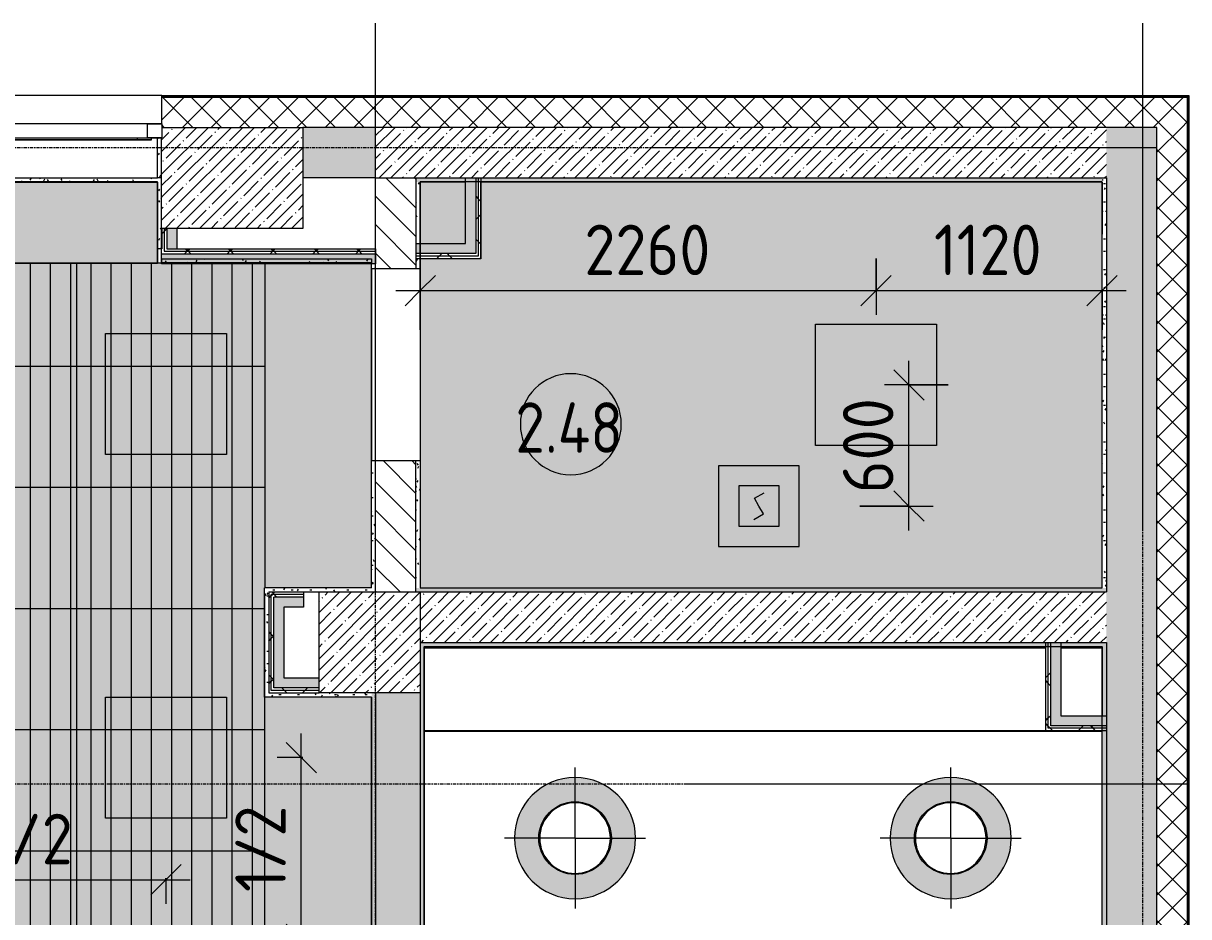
# Model space of a CAD drawing. Header units: millimetres. Extents: x 81548 to 272142, y -8553 to 29000.
# Drawn here: x 119465 to 125238, y 17492 to 21915 of the extents above; entities that cross this region are included whole.
import ezdxf

# ---------------------------------------------------------------- set-up
doc = ezdxf.new("R2010")
doc.units = ezdxf.units.MM
doc.linetypes.add('Осевая', pattern=[31.75, 6.35, -4.7625, 15.875, -4.7625])
for name, color, linetype, lineweight in [('A-ANNO-DIMS', 7, 'Continuous', 9), ('A-ANNO-DIMS-100', 7, 'Continuous', 9), ('A-AREA-IDEN', 7, 'Continuous', 9), ('A-CLNG-PATT', 7, 'Continuous', 9), ('A-GLAZ', 7, 'Continuous', 9), ('A-GLAZ-1', 7, 'Continuous', 13), ('A-WALL', 7, 'Continuous', 9), ('I-WALL', 7, 'Continuous', 9), ('Q-SPCQ', 7, 'Continuous', 9), ('S-COLS', 7, 'Continuous', 9), ('Оси', 7, 'Continuous', 9), ('Оси-2', 7, 'Осевая', 9)]:
    doc.layers.add(name, color=color, linetype=linetype, lineweight=lineweight)
for name, color, linetype, lineweight, true_color in [('A-ANNO-NOTE', 1, 'Continuous', 9, 0xff0000), ('A-CLNG-1', 7, 'Continuous', 9, 0xeaeaea), ('A-WALL-1', 7, 'Continuous', 9, 0x3c3c3c), ('A-WALL-2', 7, 'Continuous', 9, 0x535353), ('A-WALL-FNSH-1', 7, 'Continuous', 9, 0x3c3c3c), ('I-WALL-1', 7, 'Continuous', 9, 0x535353), ('Q-SPCQ-4', 1, 'Continuous', 9, 0xff0000), ('S-COLS-1', 9, 'Continuous', 9, 0x808080), ('S-COLS-2', 7, 'Continuous', 9, 0x3c3c3c)]:
    doc.layers.add(name, color=color, linetype=linetype, lineweight=lineweight, true_color=true_color)
doc.layers.add('A-CLNG-PATT-1', color=7, linetype='Continuous', lineweight=9, transparency=1)
doc.styles.add('GOST Common_1', font='GOST_Common.ttf', dxfattribs={"width": 0.9, "height": 250})
doc.styles.add('ISOCPEUR', font='isocpeur.ttf', dxfattribs={"width": 0.9, "height": 250})
doc.dimstyles.new('ISO-2_5_0_9К_БОЛЬШОЙ', dxfattribs={"dimscale": 304.8, "dimtxt": 248.995294, "dimasz": 0.492126, "dimexe": 0.393701, "dimexo": 0.984252, "dimgap": 0, "dimtad": 1, "dimdec": 0, "dimrnd": 10, "dimzin": 0, "dimdsep": 46, "dimtxsty": 'ISOCPEUR', "dimblk1": 'OBLIQUE', "dimblk2": 'OBLIQUE', "dimsah": 1, "dimcen": 0.09, "dimdle": 0.393701, "dimazin": 0, "dimtfac": 1, "dimtdec": 4, "dimtix": 1, "dimtmove": 0, "dimatfit": 3, "dimfxl": 1, "dimtvp": 1, "dimtolj": 1, "dimtzin": 0, "dimarcsym": 2})
pattern_1 = [(45, (0, 0), (-57.024626, 57.024626), []), (45, (57.025, 0), (-57.024626, 57.024626), [100.806, -20.161, 3.353, -16.808])]
pattern_2 = [(45, (0, 0), (-70.71068, 70.71068), []), (135, (0, 0), (-70.71068, -70.71068), [])]
pattern_3 = [(0, (0, 0), (121.92, 30.48), [10.058, -81.382, 10.058, -81.382, -487.68]), (0, (0, 0), (121.92, 30.48), [-182.88, 10.058, -172.822, 10.058, -81.382, -213.36]), (0, (0, 0), (121.92, 30.48), [-457.2, 10.058, -50.902, 10.058, -142.342]), (120, (45.72, 15.24), (-87.356454, 90.345817), [10.058, -81.382, 10.058, -81.382, -487.68]), (120, (45.72, 15.24), (-87.356454, 90.345817), [-182.88, 10.058, -172.822, 10.058, -81.382, -213.36]), (120, (45.72, 15.24), (-87.356454, 90.345817), [-457.2, 10.058, -50.902, 10.058, -142.342]), (240, (60.96, 76.2), (-34.563546, -120.825817), [10.058, -81.382, 10.058, -81.382, -487.68]), (240, (60.96, 76.2), (-34.563546, -120.825817), [-182.88, 10.058, -172.822, 10.058, -81.382, -213.36]), (240, (60.96, 76.2), (-34.563546, -120.825817), [-457.2, 10.058, -50.902, 10.058, -142.342])]
pattern_4 = [(45, (0, 0), (-106.06602, 106.06602), []), (135, (0, 0), (-106.06602, -106.06602), [])]

# ---------------------------------------------------------------- blocks, each defined once
blk = doc.blocks.new('120_Окно_СКБ_1Ст - 120_Окно_СКБ_1Ст 900х2500_h_ с форточкой-22877787-Сводный план потолков 2 этажа в осях 23-33')
at = {"layer": 'A-GLAZ'}
for p, q in [((450, -57), (-450, -57)), ((-450, -127), (450, -127))]:
    blk.add_line(p, q, dxfattribs=at)
at = {"layer": 'A-GLAZ-1'}
for p, q in [((-450, -127), (-450, -57)), ((-450, -57), (-380, -57)), ((-380, -57), (-380, -127)), ((380, -127), (380, -57)), ((380, -57), (450, -57)), ((450, -57), (450, -127)), ((-380, -127), (-450, -127)), ((-400, -127), (-400, -137)), ((-400, -137), (400, -137)), ((400, -137), (-400, -137)), ((-330, -137), (-330, -127)), ((330, -137), (330, -127)), ((450, -127), (380, -127)), ((400, -137), (400, -127))]:
    blk.add_line(p, q, dxfattribs=at)
blk = doc.blocks.new('BSC_Колонна _Прямоугольная - 700х500-23282984-Сводный план потолков 2 этажа в осях 23-33')
at = {"layer": 'S-COLS-1'}
h = blk.add_hatch(dxfattribs=at)
h.set_pattern_fill('FP_12', color=256, style=0, pattern_type=2)
h.set_pattern_definition([(45, (-120500, -21150), (-57.024626, 57.024626), []), (45, (-120442.975, -21150), (-57.024626, 57.024626), [100.806, -20.161, 3.353, -16.808])])
h.paths.add_polyline_path([(-349.8, -250), (350, -250), (350, 250), (-349.8, 250), (-350, -250)])
at = {"layer": 'S-COLS-2'}
for p, q in [((-349.8, 250), (350, 250)), ((350, 250), (350, -250)), ((-350, -250), (-350, 198)), ((350, -250), (-350, -250))]:
    blk.add_line(p, q, dxfattribs=at)
blk = doc.blocks.new('BSC_Колонна _Прямоугольная - 500х500-V8-Сводный план потолков 2 этажа в осях 23-33')
at = {"layer": 'S-COLS-1'}
h = blk.add_hatch(dxfattribs=at)
h.set_pattern_fill('FP_18', color=256, style=0, pattern_type=2)
h.set_pattern_definition([(45, (-121180, -18850), (-57.024626, 57.024626), []), (45, (-121122.975, -18850), (-57.024626, 57.024626), [100.806, -20.161, 3.353, -16.808])])
h.paths.add_polyline_path([(-250, -250), (250, -250), (250, 250), (-250, 250), (-250, 225.2)])
at = {"layer": 'S-COLS-2'}
for p, q in [((-250, 250), (250, 250)), ((-250, -250), (-250, 250)), ((250, 250), (250, -250)), ((250, -250), (-250, -250))]:
    blk.add_line(p, q, dxfattribs=at)
blk = doc.blocks.new('Извещатель потолочный - Монтируемые на перекрытии-30363648-Сводный план потолков 2 этажа в осях 23-33')
at = {"layer": 'Q-SPCQ'}
for p, q in [((-300, 300), (-300, -100)), ((100, 300), (-300, 300)), ((100, -100), (100, 300)), ((0, 200), (-200, 200)), ((-200, 200), (-200, 0)), ((0, 0), (0, 200)), ((-122.5, 139), (-74.9, 166.5)), ((-100, 100), (-122.5, 139)), ((-125.1, 33.5), (-77.5, 61)), ((-77.5, 61), (-100, 100)), ((-200, 0), (0, 0)), ((-300, -100), (100, -100))]:
    blk.add_line(p, q, dxfattribs=at)
blk = doc.blocks.new('DIMBLOCK145-Сводный план потолков 2 этажа в осях 23-33')
at = {"layer": 'A-ANNO-DIMS-100'}
for p, q in [((118821.4, 17880), (118821.4, 17555.3)), ((118821.4, 17675.3), (118821.4, 17880)), ((118821.4, 17675.3), (120291.4, 17675.3)), ((120171.4, 17682.5), (120171.4, 17555.3)), ((120171.4, 17675.3), (120171.4, 17682.5))]:
    blk.add_line(p, q, dxfattribs=at)
at = {"layer": 'A-ANNO-DIMS-100', "lineweight": 20}
for p, q in [((118821.4, 17675.3), (118896.4, 17750.3)), ((120171.4, 17675.3), (120246.4, 17750.3)), ((118821.4, 17675.3), (118746.4, 17600.3)), ((120171.4, 17675.3), (120096.4, 17600.3))]:
    blk.add_line(p, q, dxfattribs=at)
at = {"layer": 'A-ANNO-DIMS-100', "color": 0, "insert": (119281, 18001.9), "char_height": 250, "width": 517.144, "attachment_point": 1, "line_spacing_factor": 1.149209, "style": 'ISOCPEUR'}
blk.add_mtext('1/2', dxfattribs=at)
blk = doc.blocks.new('_Oblique')
at = {"color": 0, "linetype": 'ByBlock', "lineweight": -2}
blk.add_line((-0.5, -0.5), (0.5, 0.5), dxfattribs=at)
blk = doc.blocks.new('DIMBLOCK147-Сводный план потолков 2 этажа в осях 23-33')
at = {"layer": 'A-ANNO-DIMS-100'}
for p, q in [((120841.6, 17380), (120841.6, 18400)), ((120849.7, 18280), (120721.6, 18280)), ((120841.6, 18280), (120849.7, 18280)), ((119321.4, 17380), (120961.6, 17380)), ((120841.6, 17380), (119321.4, 17380))]:
    blk.add_line(p, q, dxfattribs=at)
at = {"layer": 'A-ANNO-DIMS-100', "lineweight": 20}
for p, q in [((120841.6, 18280), (120766.6, 18355)), ((120841.6, 18280), (120916.6, 18205)), ((120841.6, 17380), (120766.6, 17455)), ((120841.6, 17380), (120916.6, 17305))]:
    blk.add_line(p, q, dxfattribs=at)
at = {"layer": 'A-ANNO-DIMS-100', "color": 0, "insert": (120515, 17614.5), "char_height": 250, "width": 517.144, "attachment_point": 1, "rotation": 90, "line_spacing_factor": 1.149209, "style": 'ISOCPEUR'}
blk.add_mtext('1/2', dxfattribs=at)
blk = doc.blocks.new('DIMBLOCK148-Сводный план потолков 2 этажа в осях 23-33')
at = {"layer": 'A-ANNO-DIMS-100'}
for p, q in [((123689, 20750.4), (123689, 20471.9)), ((123689, 20591.9), (123689, 20750.4)), ((121431, 20398), (121431, 20711.9)), ((121311, 20591.9), (123689, 20591.9)), ((121431, 20591.9), (121431, 20398))]:
    blk.add_line(p, q, dxfattribs=at)
at = {"layer": 'A-ANNO-DIMS-100', "lineweight": 20}
for p, q in [((121431, 20591.9), (121506, 20666.9)), ((123689, 20591.9), (123764, 20666.9)), ((121431, 20591.9), (121356, 20516.9)), ((123689, 20591.9), (123614, 20516.9))]:
    blk.add_line(p, q, dxfattribs=at)
at = {"layer": 'A-ANNO-DIMS-100', "color": 0, "insert": (122244, 20918.5), "char_height": 250, "width": 758.478, "attachment_point": 1, "line_spacing_factor": 1.149209, "style": 'ISOCPEUR'}
blk.add_mtext('2260', dxfattribs=at)
blk = doc.blocks.new('DIMBLOCK149-Сводный план потолков 2 этажа в осях 23-33')
at = {"layer": 'A-ANNO-DIMS-100'}
for p, q in [((123689, 20750.4), (123689, 20471.9)), ((123689, 20591.9), (123689, 20750.4)), ((124809, 20398), (124809, 20711.9)), ((123689, 20591.9), (124929, 20591.9)), ((124809, 20591.9), (124809, 20398))]:
    blk.add_line(p, q, dxfattribs=at)
at = {"layer": 'A-ANNO-DIMS-100', "lineweight": 20}
for p, q in [((123689, 20591.9), (123764, 20666.9)), ((124809, 20591.9), (124884, 20666.9)), ((123689, 20591.9), (123614, 20516.9)), ((124809, 20591.9), (124734, 20516.9))]:
    blk.add_line(p, q, dxfattribs=at)
at = {"layer": 'A-ANNO-DIMS-100', "color": 0, "insert": (123976.1, 20918.5), "char_height": 250, "width": 655.049, "attachment_point": 1, "line_spacing_factor": 1.149209, "style": 'ISOCPEUR'}
blk.add_mtext('1120', dxfattribs=at)
blk = doc.blocks.new('DIMBLOCK150-Сводный план потолков 2 этажа в осях 23-33')
at = {"layer": 'A-ANNO-DIMS-100'}
for p, q in [((123851.8, 19405), (123851.8, 20245)), ((124045.7, 20125), (123731.8, 20125)), ((123851.8, 20125), (124045.7, 20125)), ((123609, 19525), (123971.8, 19525)), ((123851.8, 19525), (123609, 19525))]:
    blk.add_line(p, q, dxfattribs=at)
at = {"layer": 'A-ANNO-DIMS-100', "lineweight": 20}
for p, q in [((123851.8, 20125), (123776.8, 20200)), ((123851.8, 20125), (123926.8, 20050)), ((123851.8, 19525), (123776.8, 19600)), ((123851.8, 19525), (123926.8, 19450))]:
    blk.add_line(p, q, dxfattribs=at)
at = {"layer": 'A-ANNO-DIMS-100', "color": 0, "insert": (123525.2, 19588), "char_height": 250, "width": 568.858, "attachment_point": 1, "rotation": 90, "line_spacing_factor": 1.149209, "style": 'ISOCPEUR'}
blk.add_mtext('600', dxfattribs=at)
blk = doc.blocks.new('Марка_Помещения - Номер-25198446-Сводный план потолков 2 этажа в осях 23-33')
at = {"layer": 'A-AREA-IDEN'}
for start, end in [(360, 180), (180, 360)]:
    blk.add_arc((0, 0), 2.5, start, end, dxfattribs=at)

msp = doc.modelspace()

# ---------------------------------------------------------------- hatches: boundary and pattern name
at = {"layer": 'A-CLNG-PATT'}
h = msp.add_hatch(dxfattribs=at)
h.set_pattern_fill('FP_27', color=256, style=0, pattern_type=2)
h.set_pattern_definition([(90, (0, 0), (-100, 6e-15), [])])
h.paths.add_polyline_path([(120172.3, 14101), (120660.6, 14101), (120660.6, 20724), (120150, 20724), (120150, 20728), (111071, 20728), (111071, 14101), (115085.7, 14101)])
h = msp.add_hatch(dxfattribs=at)
h.set_pattern_fill('FP_28', color=256, style=0, pattern_type=2)
h.set_pattern_definition([(0, (116130, 17217.75), (0, -600), []), (270, (116130, 17217.7), (-1200, -7e-14), [])])
h.paths.add_polyline_path([(120172.3, 14101), (120660.6, 14101), (120660.6, 20724), (120150, 20724), (120150, 20728), (111071, 20728), (111071, 14101), (115085.7, 14101)])
at = {"layer": 'A-CLNG-PATT-1'}
h = msp.add_hatch(color=256, dxfattribs=at)
h.paths.add_polyline_path([(111270.8, 13557), (115580, 13557), (115579, 14101), (111071, 14101), (111071, 13557)])
h.paths.add_polyline_path([(117301.4, 13620), (120909, 13621), (120909, 13921), (121189, 13921), (121189, 18579), (120660.6, 18579), (120660.6, 14101), (117301.4, 14101), (117301.4, 13687.6)])
h.paths.add_polyline_path([(120680.6, 19121), (121190, 19121), (121189, 20724), (120660.6, 20724), (120660.6, 19121)])
h.paths.add_polyline_path([(118536.5, 20728), (120129.2, 20728), (120129.2, 21129), (118536.5, 21129), (118536.5, 20871.1)])
h.paths.add_polyline_path([(115350.4, 20728), (115350.4, 21129), (111071, 21129), (111071, 20728), (115085.7, 20728)])
h.paths.add_polyline_path([(118134.5, 20728), (118134.5, 21129), (116121.4, 21129), (116121.4, 20728), (117629, 20728)])
for points in [[(124809, 19120), (124810, 19120), (124810, 21130), (121731, 21129), (121731, 20750), (121431, 20750), (121431, 19120), (122715.6, 19120)], [(120660.6, 14101), (120660.6, 20724), (120150, 20724), (120150, 20727), (111072, 20727), (111072, 14101), (120172.3, 14101)], [(120172.3, 14100), (120660.6, 14101), (120660.6, 20724), (120150, 20724), (120150, 20727), (111072, 20727), (111072, 14100), (117301.4, 14100)]]:
    msp.add_hatch(color=256, dxfattribs=at).paths.add_polyline_path(points)
h = msp.add_hatch(color=256, dxfattribs=at)
h.paths.add_polyline_path([(124808.1, 19121), (124809, 19121), (124809, 21129), (121731, 21129), (121731, 20750), (121431, 20750), (121431.2, 19121), (122715.6, 19121)])
h.paths.add_polyline_path([(121444, 20825), (121656, 20825), (121656, 21129), (121431, 21129), (121431, 20825)])
h = msp.add_hatch(color=256, dxfattribs=at)
h.paths.add_polyline_path([(122198, 17581.2), (122256.5, 17587), (122312.8, 17604.1), (122364.6, 17631.8), (122410.1, 17669.1), (122447.4, 17714.6), (122475.1, 17766.4), (122492.2, 17822.7), (122498, 17881.2), (122492.2, 17939.8), (122475.1, 17996.1), (122447.4, 18047.9), (122410.1, 18093.4), (122364.6, 18130.7), (122312.8, 18158.4), (122256.5, 18175.5), (122198, 18181.2), (122139.5, 18175.5), (122079.8, 18156.6), (122031.3, 18130.7), (121985.8, 18093.4), (121948.5, 18047.9), (121920.8, 17996.1), (121903.7, 17939.8), (121898, 17881.2), (121903.7, 17822.7), (121920.8, 17766.4), (121948.5, 17714.6), (121985.8, 17669.1), (122031.3, 17631.8), (122083.2, 17604.1), (122139.5, 17587)])
h.paths.add_polyline_path([(122198, 17706.2), (122152.7, 17712.2), (122110.5, 17729.7), (122074.2, 17757.5), (122046.4, 17793.7), (122028.9, 17836), (122023, 17881.2), (122028.9, 17926.5), (122046.4, 17968.7), (122074.2, 18005), (122110.5, 18032.8), (122152.7, 18050.3), (122198, 18056.2), (122243.3, 18050.3), (122285.5, 18032.8), (122321.7, 18005), (122349.5, 17968.7), (122367, 17926.5), (122373, 17881.2), (122367, 17836), (122349.5, 17793.7), (122321.7, 17757.5), (122285.5, 17729.7), (122243.3, 17712.2)])
h = msp.add_hatch(color=256, dxfattribs=at)
h.paths.add_polyline_path([(124059, 17581.2), (124117.5, 17587), (124173.8, 17604.1), (124225.7, 17631.8), (124271.1, 17669.1), (124308.4, 17714.6), (124336.2, 17766.4), (124353.2, 17822.7), (124359, 17881.2), (124353.2, 17939.8), (124336.2, 17996.1), (124308.4, 18047.9), (124271.1, 18093.4), (124225.7, 18130.7), (124173.8, 18158.4), (124117.5, 18175.5), (124059, 18181.2), (124000.5, 18175.5), (123944.2, 18158.4), (123892.3, 18130.7), (123846.9, 18093.4), (123809.6, 18047.9), (123781.8, 17996.1), (123764.8, 17939.8), (123759, 17881.2), (123764.8, 17822.7), (123781.8, 17766.4), (123809.6, 17714.6), (123846.9, 17669.1), (123892.3, 17631.8), (123944.2, 17604.1), (124000.5, 17587)])
h.paths.add_polyline_path([(124059, 17706.2), (124013.7, 17712.2), (123971.5, 17729.7), (123935.3, 17757.5), (123907.4, 17793.7), (123890, 17836), (123884, 17881.2), (123890, 17926.5), (123907.4, 17968.7), (123935.3, 18005), (123971.5, 18032.8), (124013.7, 18050.3), (124059, 18056.2), (124104.3, 18050.3), (124146.5, 18032.8), (124182.7, 18005), (124210.6, 17968.7), (124228, 17926.5), (124234, 17881.2), (124228, 17836), (124210.6, 17793.7), (124182.7, 17757.5), (124146.5, 17729.7), (124104.3, 17712.2)])
at = {"layer": 'A-WALL'}
h = msp.add_hatch(dxfattribs=at)
h.set_pattern_fill('FP_1', color=256, style=0, pattern_type=2)
h.set_pattern_definition(pattern_2)
h.paths.add_polyline_path([(125230, 21400), (125230, 21550), (120150.2, 21550), (120150.2, 21400), (125080, 21400)])
h.paths.add_polyline_path([(119250.2, 21400), (119250.2, 21550), (117900.4, 21550), (117900.4, 21400), (118900.7, 21400)])
h.paths.add_polyline_path([(117000.4, 21400), (117000.4, 21550), (115600.4, 21550), (115600.4, 21400), (116357.4, 21400)])
h.paths.add_polyline_path([(113300.4, 21400), (113300.4, 21550), (112150, 21550), (112150, 21400), (112542.5, 21400)])
h.paths.add_polyline_path([(111250, 21400), (111250, 21550), (109950.4, 21550), (109950.4, 21400), (111050, 21400)])
h.paths.add_polyline_path([(108727.5, 21400), (109050.4, 21400), (109050.4, 21550), (107750.4, 21550), (107750.4, 21400), (108091.7, 21400)])
h.paths.add_polyline_path([(106850.4, 21400), (106850.4, 21550), (105550.2, 21550), (105550.2, 21400), (106184.2, 21400)])
h.paths.add_polyline_path([(103250.2, 21400), (103250.2, 21550), (102050, 21550), (102050, 21400), (102369.3, 21400)])
h.paths.add_polyline_path([(100800, 21400), (101150, 21400), (101150, 21550), (96610, 21550), (96610, 21400), (100580, 21400)])
h.paths.add_polyline_path([(93149.9, 21400), (93310, 21400), (93310, 21550), (93060, 21550), (93060, 21400)])
h = msp.add_hatch(dxfattribs=at)
h.set_pattern_fill('FP_1', color=256, style=0, pattern_type=2)
h.set_pattern_definition(pattern_2)
h.paths.add_polyline_path([(125230, -250), (125230, 7700), (125080, 7700), (125080, -250)])
h.paths.add_polyline_path([(125080, 10000), (125230, 10000), (125230, 11920), (125080, 11920), (125080, 10095.8)])
h.paths.add_polyline_path([(125080, 13120), (125230, 13120), (125230, 21400), (125080, 21400), (125080, 13687.6)])
at = {"layer": 'I-WALL'}
h = msp.add_hatch(dxfattribs=at)
h.set_pattern_fill('FP_2', color=256, style=0, pattern_type=2)
h.set_pattern_definition(pattern_1)
h.paths.add_polyline_path([(121210, 21150), (121210, 21400), (120850, 21400), (120850, 21150)])
h.paths.add_polyline_path([(118180.5, 21150), (119250.2, 21150), (119250.2, 21400), (117900.4, 21400), (117900.4, 21150), (118168, 21150)])
h.paths.add_polyline_path([(117000.4, 21150), (117000.4, 21400), (116100.4, 21400), (116100.4, 21150), (116357.4, 21150)])
h.paths.add_polyline_path([(113300.4, 21150), (113300.4, 21400), (112150, 21400), (112150, 21150), (112542.5, 21150)])
h.paths.add_polyline_path([(111250, 21150), (111250, 21400), (111050, 21400), (111050, 21150)])
h.paths.add_polyline_path([(110350, 21150), (110350, 21400), (109950.4, 21400), (109950.4, 21150), (110330, 21150)])
h.paths.add_polyline_path([(109050.4, 21150), (109050.4, 21400), (107750.4, 21400), (107750.4, 21150), (108727.5, 21150)])
h.paths.add_polyline_path([(106184.2, 21150), (106850.4, 21150), (106850.4, 21400), (106050, 21400), (106050, 21150)])
h.paths.add_polyline_path([(103250.2, 21150), (103250.2, 21400), (102050, 21400), (102050, 21150), (102369.3, 21150)])
h.paths.add_polyline_path([(100560, 21150), (100580, 21150), (100580, 21400), (100560, 21400)])
h.paths.add_polyline_path([(101125, 21150), (101150, 21150), (101150, 21400), (100800, 21400), (100800, 21150), (101097.7, 21150)])
h = msp.add_hatch(dxfattribs=at)
h.set_pattern_fill('FP_2', color=256, style=0, pattern_type=2)
h.set_pattern_definition(pattern_1)
h.paths.add_polyline_path([(124830, 21150), (124830, 21400), (121210, 21400), (121210, 21150), (124810, 21150)])
h = msp.add_hatch(dxfattribs=at)
h.set_pattern_fill('FP_2', color=256, style=0, pattern_type=2)
h.set_pattern_definition(pattern_1)
h.paths.add_polyline_path([(125080, 10600), (125080, 11920), (124830, 11920), (124830, 10600)])
h.paths.add_polyline_path([(125028, 13120), (125080, 13120), (125080, 21400), (124830, 21400), (124830, 13120)])
h = msp.add_hatch(dxfattribs=at)
h.set_pattern_fill('FP_20', color=256, style=0, pattern_type=2)
h.set_pattern_definition(pattern_3)
h.paths.add_polyline_path([(120130.2, 21150), (120150, 21150), (120150, 21348), (120130.2, 21348)])
h = msp.add_hatch(dxfattribs=at)
h.set_pattern_fill('FP_20', color=256, style=0, pattern_type=2)
h.set_pattern_definition(pattern_3)
h.paths.add_polyline_path([(120130.2, 21130), (120130.2, 21150), (118515.5, 21150), (118515.5, 21130), (118900.7, 21130)])
h = msp.add_hatch(dxfattribs=at)
h.set_pattern_fill('FP_20', color=256, style=0, pattern_type=2)
h.set_pattern_definition(pattern_3)
h.paths.add_polyline_path([(120150, 20799), (120150.2, 20799), (120150, 21150), (120130.2, 21150), (120130.2, 20799)])
h = msp.add_hatch(dxfattribs=at)
h.set_pattern_fill('FP_4', color=256, style=0, pattern_type=2)
h.set_pattern_definition([(135, (0, 0), (-70.71068, -70.71068), [])])
h.paths.add_polyline_path([(121210, 19100), (121410, 19100), (121410, 19750), (121210, 19750), (121210, 19120)])
h.paths.add_polyline_path([(121410, 20700), (121410, 21150), (121210, 21150), (121210, 20700)])
h = msp.add_hatch(dxfattribs=at)
h.set_pattern_fill('FP_20', color=256, style=0, pattern_type=2)
h.set_pattern_definition(pattern_3)
h.paths.add_polyline_path([(124810, 21130), (124810, 21150), (121410, 21150), (121410, 21130), (122715.6, 21130)])
for points in [[(121656, 20775), (121706, 20775), (121706, 21150), (121656, 21150), (121656, 20825)], [(120225, 20799), (120225, 20900), (120175, 20900), (120175, 20799)], [(121410, 20775), (121656, 20775), (121656, 20825), (121410, 20825)], [(121190, 20724), (121210, 20724), (121210, 20774), (120150, 20774), (120150, 20724), (121189, 20724)], [(120852, 19025), (120852, 19075), (120705.6, 19075), (120705.6, 19025), (120808.1, 19025)], [(120705.6, 18625), (120755.6, 18625), (120755.6, 19025), (120705.6, 19025)], [(124605, 18487.5), (124605, 18850), (124555, 18850), (124555, 18487.5)], [(120930, 18625), (120930, 18675), (120755.6, 18675), (120755.6, 18625), (120808.1, 18625)], [(124555, 18437.5), (124830, 18437.5), (124830, 18487.5), (124555, 18487.5)]]:
    msp.add_hatch(color=256, dxfattribs=at).paths.add_polyline_path(points)
h = msp.add_hatch(dxfattribs=at)
h.set_pattern_fill('FP_30', color=256, style=0, pattern_type=2)
h.set_pattern_definition(pattern_4)
h.paths.add_polyline_path([(121706, 20762.5), (121718.5, 20762.5), (121718.5, 21150), (121706, 21150), (121706, 20775)])
h = msp.add_hatch(dxfattribs=at)
h.set_pattern_fill('FP_30', color=256, style=0, pattern_type=2)
h.set_pattern_definition(pattern_4)
h.paths.add_polyline_path([(121718.5, 20750), (121731, 20750), (121731, 21150), (121718.5, 21150), (121718.5, 20762.5)])
h = msp.add_hatch(dxfattribs=at)
h.set_pattern_fill('FP_20', color=256, style=0, pattern_type=2)
h.set_pattern_definition(pattern_3)
h.paths.add_polyline_path([(124830, 19120), (124830, 21150), (124810, 21150), (124810, 19120)])
h = msp.add_hatch(dxfattribs=at)
h.set_pattern_fill('FP_20', color=256, style=0, pattern_type=2)
h.set_pattern_definition(pattern_3)
h.paths.add_polyline_path([(121410, 19120), (121430, 19121), (121430, 19750), (121410, 19750)])
h.paths.add_polyline_path([(121410, 20700), (121430, 20700), (121430, 21130), (121410, 21130), (121410, 20871.1)])
h = msp.add_hatch(dxfattribs=at)
h.set_pattern_fill('FP_30', color=256, style=0, pattern_type=2)
h.set_pattern_definition(pattern_4)
h.paths.add_polyline_path([(120150, 20786.5), (120162.5, 20786.5), (120162.4, 20900), (120150, 20900), (120150, 20799)])
h = msp.add_hatch(dxfattribs=at)
h.set_pattern_fill('FP_30', color=256, style=0, pattern_type=2)
h.set_pattern_definition(pattern_4)
h.paths.add_polyline_path([(120175, 20799), (120175, 20900), (120162.5, 20900), (120162.5, 20799), (120172.3, 20799)])
h = msp.add_hatch(dxfattribs=at)
h.set_pattern_fill('FP_30', color=256, style=0, pattern_type=2)
h.set_pattern_definition(pattern_4)
h.paths.add_polyline_path([(121210, 20774), (121210, 20786.5), (120150, 20786.5), (120150, 20774), (120172.3, 20774)])
h = msp.add_hatch(dxfattribs=at)
h.set_pattern_fill('FP_30', color=256, style=0, pattern_type=2)
h.set_pattern_definition(pattern_4)
h.paths.add_polyline_path([(121210, 20786.5), (121210, 20799), (120162.5, 20799), (120162.5, 20786.5), (120172.3, 20786.5)])
h = msp.add_hatch(dxfattribs=at)
h.set_pattern_fill('FP_20', color=256, style=0, pattern_type=2)
h.set_pattern_definition(pattern_3)
h.paths.add_polyline_path([(121190, 20729), (121190, 20749), (120150.2, 20749), (120150.2, 20729), (120172.3, 20729)])
h = msp.add_hatch(dxfattribs=at)
h.set_pattern_fill('FP_30', color=256, style=0, pattern_type=2)
h.set_pattern_definition(pattern_4)
h.paths.add_polyline_path([(121410, 20762.5), (121706, 20762.5), (121706, 20775), (121410, 20775)])
h = msp.add_hatch(dxfattribs=at)
h.set_pattern_fill('FP_30', color=256, style=0, pattern_type=2)
h.set_pattern_definition(pattern_4)
h.paths.add_polyline_path([(121656, 20750), (121718.5, 20750), (121718.5, 20762.5), (121410, 20762.5), (121410, 20750), (121444, 20750)])
h = msp.add_hatch(dxfattribs=at)
h.set_pattern_fill('FP_20', color=256, style=0, pattern_type=2)
h.set_pattern_definition(pattern_3)
h.paths.add_polyline_path([(121210, 19120), (121210, 19750), (121190, 19750), (121190, 19120)])
h.paths.add_polyline_path([(121190, 20700), (121210, 20700), (121210, 20724), (121190, 20724)])
h = msp.add_hatch(dxfattribs=at)
h.set_pattern_fill('FP_20', color=256, style=0, pattern_type=2)
h.set_pattern_definition(pattern_3)
h.paths.add_polyline_path([(120680.6, 18600), (120680.6, 19121), (120659.6, 19120), (120660.6, 18600)])
h = msp.add_hatch(dxfattribs=at)
h.set_pattern_fill('FP_20', color=256, style=0, pattern_type=2)
h.set_pattern_definition(pattern_3)
h.paths.add_polyline_path([(121210, 19100), (121210, 19120), (120680.6, 19120), (120680.6, 19100), (120930, 19100)])
h = msp.add_hatch(dxfattribs=at)
h.set_pattern_fill('FP_20', color=256, style=0, pattern_type=2)
h.set_pattern_definition(pattern_3)
h.paths.add_polyline_path([(124830, 19100), (124830, 19120), (121410, 19120), (121410, 19100), (122715.6, 19100)])
h = msp.add_hatch(dxfattribs=at)
h.set_pattern_fill('FP_30', color=256, style=0, pattern_type=2)
h.set_pattern_definition(pattern_4)
h.paths.add_polyline_path([(120852, 19087.5), (120852, 19100), (120680.6, 19100), (120680.6, 19087.5), (120693.1, 19087.5)])
h = msp.add_hatch(dxfattribs=at)
h.set_pattern_fill('FP_30', color=256, style=0, pattern_type=2)
h.set_pattern_definition(pattern_4)
h.paths.add_polyline_path([(120693.1, 18600), (120693.1, 19087.5), (120680.6, 19087.5), (120680.6, 18600)])
h = msp.add_hatch(dxfattribs=at)
h.set_pattern_fill('FP_30', color=256, style=0, pattern_type=2)
h.set_pattern_definition(pattern_4)
h.paths.add_polyline_path([(120852, 19075), (120852, 19087.5), (120693.1, 19087.5), (120693.1, 19075), (120808.1, 19075)])
h = msp.add_hatch(dxfattribs=at)
h.set_pattern_fill('FP_30', color=256, style=0, pattern_type=2)
h.set_pattern_definition(pattern_4)
h.paths.add_polyline_path([(120693.1, 18612.5), (120705.6, 18612.5), (120705.6, 19075), (120693.1, 19075), (120693.1, 19025)])
h = msp.add_hatch(dxfattribs=at)
h.set_pattern_fill('FP_2', color=256, style=0, pattern_type=2)
h.set_pattern_definition(pattern_1)
h.paths.add_polyline_path([(124830, 18850), (124830, 19100), (121430, 19100), (121430, 18850), (124605, 18850)])
h = msp.add_hatch(dxfattribs=at)
h.set_pattern_fill('FP_20', color=256, style=0, pattern_type=2)
h.set_pattern_definition(pattern_3)
h.paths.add_polyline_path([(124830, 18830), (124830, 18850), (121430, 18850), (121430, 18830), (124810, 18830)])
h = msp.add_hatch(dxfattribs=at)
h.set_pattern_fill('FP_20', color=256, style=0, pattern_type=2)
h.set_pattern_definition(pattern_3)
h.paths.add_polyline_path([(121430, 10600), (121450, 10600), (121450, 10825), (121430, 10825)])
h.paths.add_polyline_path([(121430, 12225), (121450, 12225), (121450, 18830), (121430, 18830), (121430, 12789.6)])
h = msp.add_hatch(dxfattribs=at)
h.set_pattern_fill('FP_30', color=256, style=0, pattern_type=2)
h.set_pattern_definition(pattern_4)
h.paths.add_polyline_path([(124542.5, 18425), (124542.5, 18850), (124530, 18850), (124530, 18425)])
h = msp.add_hatch(dxfattribs=at)
h.set_pattern_fill('FP_30', color=256, style=0, pattern_type=2)
h.set_pattern_definition(pattern_4)
h.paths.add_polyline_path([(124542.5, 18437.5), (124555, 18437.5), (124555, 18850), (124542.5, 18850), (124542.5, 18487.5)])
h = msp.add_hatch(dxfattribs=at)
h.set_pattern_fill('FP_20', color=256, style=0, pattern_type=2)
h.set_pattern_definition(pattern_3)
h.paths.add_polyline_path([(124830, 10620), (124830, 18830), (124810, 18830), (124810, 10620)])
h = msp.add_hatch(dxfattribs=at)
h.set_pattern_fill('FP_20', color=256, style=0, pattern_type=2)
h.set_pattern_definition(pattern_3)
h.paths.add_polyline_path([(120808.1, 18580), (121190, 18580), (121190, 18600), (120660.6, 18600), (120660.6, 18580)])
h = msp.add_hatch(dxfattribs=at)
h.set_pattern_fill('FP_30', color=256, style=0, pattern_type=2)
h.set_pattern_definition(pattern_4)
h.paths.add_polyline_path([(120705.6, 18600), (120930, 18600), (120930, 18612.5), (120693.1, 18612.5), (120693.1, 18600)])
h = msp.add_hatch(dxfattribs=at)
h.set_pattern_fill('FP_30', color=256, style=0, pattern_type=2)
h.set_pattern_definition(pattern_4)
h.paths.add_polyline_path([(120755.6, 18612.5), (120930, 18612.5), (120930, 18625), (120705.6, 18625), (120705.6, 18612.5)])
h = msp.add_hatch(dxfattribs=at)
h.set_pattern_fill('FP_20', color=256, style=0, pattern_type=2)
h.set_pattern_definition(pattern_3)
h.paths.add_polyline_path([(121210, 13920), (121210, 18600), (121190, 18600), (121190, 13920)])
h = msp.add_hatch(dxfattribs=at)
h.set_pattern_fill('FP_2', color=256, style=0, pattern_type=2)
h.set_pattern_definition(pattern_1)
h.paths.add_polyline_path([(121210, 10600), (121430, 10600), (121430, 10825), (121210, 10825)])
h.paths.add_polyline_path([(121430, 12225), (121430, 13400), (121210, 13400), (121210, 12225)])
h.paths.add_polyline_path([(121212.6, 13900), (121430, 13900), (121430, 18600), (121210, 18600), (121210, 13900)])
h = msp.add_hatch(dxfattribs=at)
h.set_pattern_fill('FP_30', color=256, style=0, pattern_type=2)
h.set_pattern_definition(pattern_4)
h.paths.add_polyline_path([(124830, 18412.5), (124830, 18425), (124530, 18425), (124530, 18412.5)])
h = msp.add_hatch(dxfattribs=at)
h.set_pattern_fill('FP_30', color=256, style=0, pattern_type=2)
h.set_pattern_definition(pattern_4)
h.paths.add_polyline_path([(124542.5, 18425), (124830, 18425), (124830, 18437.5), (124542.5, 18437.5)])

# ---------------------------------------------------------------- linework, layer by layer
at = {"layer": 'A-ANNO-NOTE'}
for p, q in [((119871.4, 20380), (120471.4, 20380)), ((119871.4, 19780), (119871.4, 20380)), ((120471.4, 20380), (120471.4, 19780)), ((123389, 20425), (123989, 20425)), ((123389, 19825), (123389, 20425)), ((123989, 20425), (123989, 19825)), ((123989, 19825), (123389, 19825)), ((120471.4, 19780), (119871.4, 19780)), ((119871.4, 18580), (120471.4, 18580)), ((119871.4, 17980), (119871.4, 18580)), ((120471.4, 18580), (120471.4, 17980)), ((122198, 17881.2), (122198, 18230.2)), ((124059, 17881.2), (124059, 18230.2)), ((120471.4, 17980), (119871.4, 17980)), ((122198, 17881.2), (121849.1, 17881.2)), ((122198, 17881.2), (122198, 17532.3)), ((122198, 17881.2), (122546.9, 17881.2)), ((124059, 17881.2), (123710.1, 17881.2)), ((124059, 17881.2), (124059, 17532.3)), ((124059, 17881.2), (124407.9, 17881.2))]:
    msp.add_line(p, q, dxfattribs=at)
for centre in [(122198, 17881.2), (124059, 17881.2)]:
    msp.add_circle(centre, 180, dxfattribs=at)
at = {"layer": 'A-CLNG-1'}
for p, q in [((121656, 21129), (121431, 21129)), ((124810, 21130), (121732, 21130)), ((124810, 19120), (124810, 20871.1)), ((111071, 20728), (120129.2, 20728)), ((120150, 20727), (111072, 20727)), ((121731, 20750), (121431, 20750)), ((121431, 20750), (121431, 19120)), ((120660.6, 20724), (120660.6, 19121)), ((121190, 19121), (121190, 20724)), ((121190, 19121), (120660.6, 19121)), ((121431, 19120), (124809, 19120)), ((120660.6, 14101), (120660.6, 19094)), ((121189, 18579), (120660.6, 18579))]:
    msp.add_line(p, q, dxfattribs=at)
for centre, radius, start, end in [((122198, 17881.2), 300, 0, 180), ((122198, 17881.2), 300, 0, 180), ((124059, 17881.2), 300, 0, 180), ((124059, 17881.2), 300, 0, 180), ((122198, 17881.2), 175, 0, 180), ((122198, 17881.2), 175, 0, 180), ((124059, 17881.2), 175, 0, 180), ((124059, 17881.2), 175, 0, 180), ((122198, 17881.2), 300, 180, 360), ((122198, 17881.2), 300, 180, 0), ((122198, 17881.2), 175, 180, 0), ((122198, 17881.2), 175, 180, 0), ((124059, 17881.2), 300, 180, 360), ((124059, 17881.2), 300, 180, 0), ((124059, 17881.2), 175, 180, 0), ((124059, 17881.2), 175, 180, 0)]:
    msp.add_arc(centre, radius, start, end, dxfattribs=at)
at = {"layer": 'A-WALL'}
for p, q in [((120150.2, 21553), (125233, 21553)), ((120150.2, 21550), (125230, 21550)), ((125230, 21550), (125230, 13120)), ((125233, 21553), (125233, 13120)), ((125080, 13120), (125080, 21400)), ((121210, 21150), (124830, 21150)), ((121410, 21150), (121410, 20700)), ((121706, 21150), (121706, 20775)), ((121718.5, 21150), (121718.5, 20762.5)), ((124830, 21150), (124830, 19100)), ((121430, 20700), (121430, 21130)), ((120162.5, 20900), (120162.5, 20786.5)), ((120175, 20900), (120175, 20799)), ((120162.5, 20786.5), (121210, 20786.5)), ((120150, 20774), (121210, 20774)), ((121190, 20729), (120150.2, 20729)), ((121706, 20775), (121410, 20775)), ((121718.5, 20762.5), (121410, 20762.5)), ((121210, 20700), (121210, 20724)), ((121210, 19100), (121210, 19750)), ((121410, 19100), (121410, 19750)), ((121430, 19750), (121430, 19120)), ((120680.6, 19121), (120680.6, 19120)), ((121190, 19120), (120680.6, 19120)), ((121431, 19120), (121430, 19120)), ((124809, 19120), (124810, 19120)), ((120660.6, 19094), (120659.6, 19094)), ((120693.1, 18612.5), (120693.1, 19087.5)), ((120852, 19087.5), (120693.1, 19087.5)), ((120705.6, 18625), (120705.6, 19075)), ((120852, 19075), (120705.6, 19075)), ((121450, 18830), (121450, 17330.4)), ((121450, 18830), (124810, 18830)), ((124542.5, 18425), (124542.5, 18850)), ((124555, 18437.5), (124555, 18850)), ((124809, 18829), (124809, 18830)), ((124830, 18850), (124830, 13100)), ((120930, 18612.5), (120693.1, 18612.5)), ((120930, 18625), (120705.6, 18625)), ((121210, 18600), (121210, 13900)), ((121430, 18600), (121430, 13900)), ((121190, 18580), (121190, 13920)), ((124830, 18425), (124542.5, 18425)), ((124830, 18437.5), (124555, 18437.5))]:
    msp.add_line(p, q, dxfattribs=at)
at = {"layer": 'A-WALL-1'}
for p, q in [((120150.2, 21418), (120150.2, 21550)), ((125080, 21400), (120850, 21400)), ((120130.2, 21150), (120130.2, 21348)), ((116100.4, 21150), (120129.2, 21150)), ((120150, 21150), (120130.2, 21150)), ((121210, 21150), (120850, 21150)), ((121210, 20724), (121210, 21150)), ((121656, 20825), (121656, 21150)), ((121731, 21150), (121731, 21130)), ((120130.2, 21130), (119250.2, 21130)), ((120130.2, 21129), (120130.2, 21130)), ((121731, 21130), (121430, 21130)), ((124810, 21129), (124810, 21130)), ((120150, 20724), (120150, 20900)), ((120150.2, 20900), (120150.2, 20799)), ((120225, 20900), (120225, 20799)), ((120150.2, 20799), (120130.2, 20799)), ((120175, 20799), (121210, 20799)), ((121210, 20799), (121210, 20724)), ((121410, 20825), (121656, 20825)), ((120150.2, 20729), (120150.2, 20749)), ((120150.2, 20749), (121190, 20749)), ((121190, 20749), (121190, 20729)), ((121431, 20750), (121410, 20750)), ((121210, 20724), (120150, 20724)), ((121430, 20700), (121190, 20700)), ((121190, 19750), (121430, 19750)), ((120659.6, 19121), (120660.6, 19121)), ((120659.6, 19100), (120659.6, 19121)), ((121190, 19120), (121190, 19121)), ((120680.6, 19100), (120680.6, 18600)), ((120680.6, 19100), (120930, 19100)), ((120852, 19100), (120852, 19025)), ((121430, 19100), (124830, 19100)), ((120755.6, 19025), (120755.6, 18675)), ((120852, 19025), (120755.6, 19025)), ((121430, 18850), (124830, 18850)), ((124530, 18412.5), (124530, 18850)), ((124605, 18850), (124605, 18487.5)), ((124810, 10620), (124810, 18830)), ((120755.6, 18675), (120930, 18675)), ((120680.6, 18600), (120930, 18600)), ((121190, 18580), (120660.6, 18580)), ((124605, 18487.5), (124830, 18487.5)), ((124830, 18412.5), (124530, 18412.5))]:
    msp.add_line(p, q, dxfattribs=at)
at = {"layer": 'A-WALL-2'}
msp.add_line((120150.2, 21558), (119250.2, 21558), dxfattribs=at)
at = {"layer": 'A-WALL-FNSH-1'}
for p, q in [((120150.2, 21550), (120150.2, 21558)), ((120150.2, 21558), (125238, 21558)), ((125238, 21558), (125238, 13120)), ((120129.2, 21150), (120129.2, 21348)), ((120130.2, 21150), (120129.2, 21150)), ((120129.2, 20728), (120129.2, 21129)), ((120130.2, 21129), (120130.2, 20729)), ((121430, 21129.5), (121431, 21129.5)), ((121431, 21129.5), (121431, 20750)), ((121731, 21130), (121732, 21130)), ((121731, 20750), (121731, 21130)), ((124809, 21129), (121731, 21129)), ((121732, 21130), (121732, 20749)), ((124809, 19121), (124809, 21129)), ((124810, 21129), (124810, 20871.1)), ((121190, 20728), (120129.2, 20728)), ((120130.2, 20729), (120150.2, 20729)), ((121190, 20729), (121190, 20728)), ((121732, 20749), (121410, 20749)), ((121189, 20700), (121189, 20724)), ((121190, 20700), (121189, 20700)), ((121431, 20700), (121430, 20700)), ((121189, 19121), (121189, 19750)), ((121189, 19750), (121190, 19750)), ((121430, 19750), (121431, 19750)), ((121430, 19121), (124809, 19121)), ((120659.6, 18579), (120659.6, 19100)), ((124605, 18829), (124530, 18829)), ((120660.6, 18579), (120659.6, 18579)), ((121189, 13921), (121189, 18579)), ((124809, 10621), (124809, 18487.5))]:
    msp.add_line(p, q, dxfattribs=at)
at = {"layer": 'I-WALL-1'}
for p, q in [((119250.2, 21129), (120130.2, 21129)), ((121189, 20700), (121189, 19750)), ((121450, 18829), (124530, 18829)), ((124530, 18824.5), (121450, 18824.5)), ((121450, 18823.5), (124530, 18823.5)), ((121451, 17317.3), (121451, 18829)), ((124605, 18829), (124809, 18829)), ((124810, 18824.5), (124605, 18824.5)), ((124605, 18823.5), (124810, 18823.5)), ((124809, 18829), (124809, 18487.5)), ((124530, 18412.5), (121450, 18412.5)), ((121450, 18412), (121451, 18412)), ((121451, 18411.5), (124810, 18411.5)), ((121451, 17710), (121450, 17710)), ((121450, 17696), (121451, 17696)), ((124809, 17649.9), (124810, 17649.9)), ((121451, 17550.4), (121450, 17550.4)), ((121450, 17536.4), (121451, 17536.4)), ((124809, 17530), (124810, 17530))]:
    msp.add_line(p, q, dxfattribs=at)
at = {"layer": 'Оси'}
for p, q in [((121210, 19415.1), (121210, 21915.1)), ((125010, 19415.1), (125010, 21915.1)), ((122580, 21300), (125080, 21300)), ((122738, 18150), (125238, 18150))]:
    msp.add_line(p, q, dxfattribs=at)
at = {"layer": 'Оси-2'}
for p, q in [((84847.6, 21300), (122580, 21300)), ((121210, 593.7), (121210, 19415.1)), ((125010, 593.7), (125010, 19415.1)), ((84847.6, 18150), (122738, 18150))]:
    msp.add_line(p, q, dxfattribs=at)

# ---------------------------------------------------------------- block references
at = {"layer": 'A-AREA-IDEN', "xscale": 99.99999999999993, "yscale": 99.99999999999993, "zscale": 99.99999999999993}
msp.add_blockref('Марка_Помещения - Номер-25198446-Сводный план потолков 2 этажа в осях 23-33', (122177, 19930.4), dxfattribs=at)
at = {"layer": 'A-GLAZ'}
msp.add_blockref('120_Окно_СКБ_1Ст - 120_Окно_СКБ_1Ст 900х2500_h_ с форточкой-22877787-Сводный план потолков 2 этажа в осях 23-33', (119700.2, 21475), dxfattribs=at)
at = {"layer": 'Q-SPCQ-4'}
msp.add_blockref('Извещатель потолочный - Монтируемые на перекрытии-30363648-Сводный план потолков 2 этажа в осях 23-33', (123209, 19425), dxfattribs=at)
at = {"layer": 'S-COLS'}
for name, p in [('BSC_Колонна _Прямоугольная - 700х500-23282984-Сводный план потолков 2 этажа в осях 23-33', (120500, 21150)), ('BSC_Колонна _Прямоугольная - 500х500-V8-Сводный план потолков 2 этажа в осях 23-33', (121180, 18850))]:
    msp.add_blockref(name, p, dxfattribs=at)

# ---------------------------------------------------------------- texts
at = {"layer": 'A-AREA-IDEN', "insert": (121902.3, 20038.9), "char_height": 250, "width": 685.443, "attachment_point": 1, "style": 'GOST Common_1'}
msp.add_mtext('2.48', dxfattribs=at)

# ---------------------------------------------------------------- dimensions: what is measured, and where the dimension line sits
at = {"layer": 'A-ANNO-DIMS'}
for base, p1, p2, override, picture, middle in [((123689, 20591.9), (121431, 20698), (123689, 20450.4), {"dimpost": '<>', "dimfxl": 2271.532713}, 'DIMBLOCK148-Сводный план потолков 2 этажа в осях 23-33', (122560, 20716.9)), ((124809, 20591.9), (123689, 20450.4), (124809, 20698), {"dimpost": '<>', "dimfxl": 1147.038302}, 'DIMBLOCK149-Сводный план потолков 2 этажа в осях 23-33', (124249, 20716.9))]:
    dim = msp.add_linear_dim(base=base, p1=p1, p2=p2, dimstyle='ISO-2_5_0_9К_БОЛЬШОЙ', override=override, dxfattribs=at)
    dim.commit()
    dim.dimension.update_dxf_attribs({"geometry": picture, "text_midpoint": middle})
dim = msp.add_linear_dim(base=(123851.8, 20125), p1=(123309, 19525), p2=(123745.7, 20125), angle=90, dimstyle='ISO-2_5_0_9К_БОЛЬШОЙ', override={"dimpost": '<>', "dimfxl": 742.111341}, dxfattribs=at)
dim.commit()
dim.dimension.update_dxf_attribs({"geometry": 'DIMBLOCK150-Сводный план потолков 2 этажа в осях 23-33', "text_midpoint": (123726.8, 19825)})
dim = msp.add_linear_dim(base=(120841.6, 18280), p1=(119021.4, 17380), p2=(120549.7, 18280), angle=90, text='1/2', dimstyle='ISO-2_5_0_9К_БОЛЬШОЙ', override={"dimpost": '<>', "dimfxl": 1773.610973}, dxfattribs=at)
dim.commit()
dim.dimension.update_dxf_attribs({"geometry": 'DIMBLOCK147-Сводный план потолков 2 этажа в осях 23-33', "text_midpoint": (120716.6, 17830)})
dim = msp.add_linear_dim(base=(120171.4, 17675.3), p1=(118821.4, 17580), p2=(120171.4, 17982.5), text='1/2', dimstyle='ISO-2_5_0_9К_БОЛЬШОЙ', override={"dimpost": '<>', "dimfxl": 1408.725044}, dxfattribs=at)
dim.commit()
dim.dimension.update_dxf_attribs({"geometry": 'DIMBLOCK145-Сводный план потолков 2 этажа в осях 23-33', "text_midpoint": (119496.4, 17800.3)})

doc.saveas('drawing.dxf')
